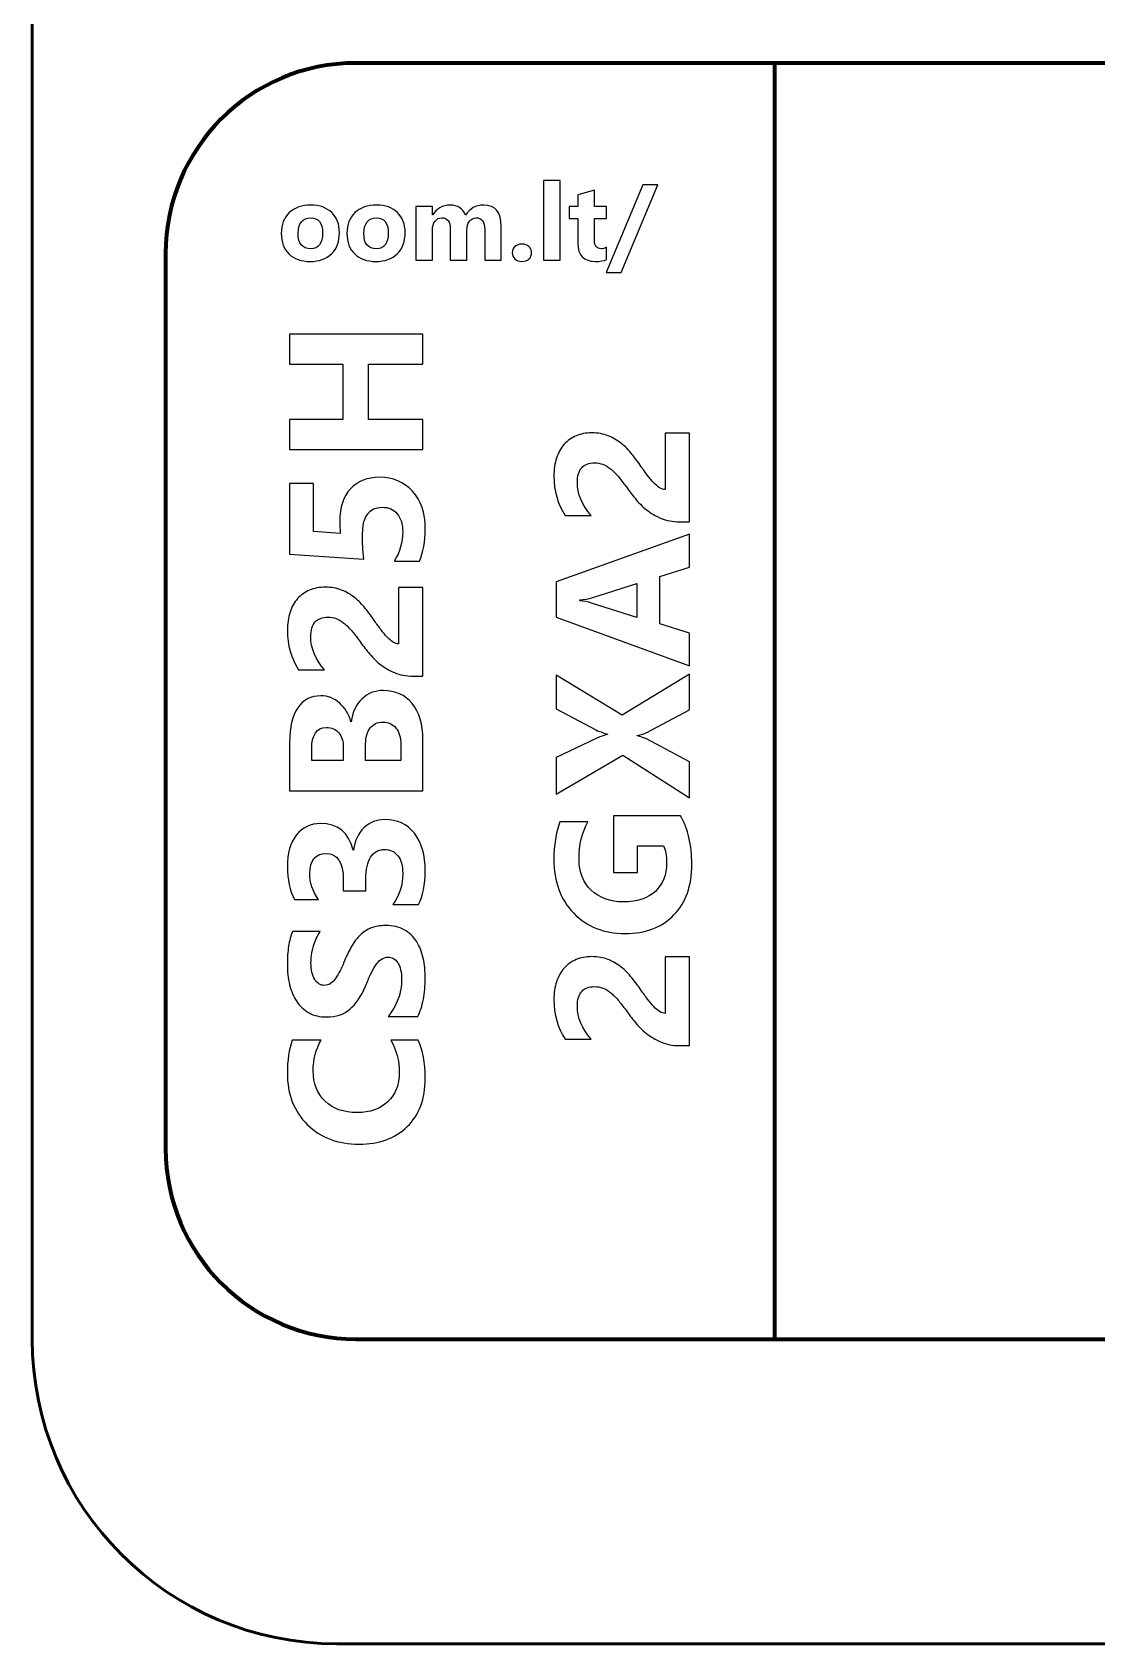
# Model space of a CAD drawing. Header units: centimetres. Extents: x -201 to 63, y -83 to 73.
# Drawn here: x -81.15 to -78.355, y -83.1 to -78.869 of the extents above; entities that cross this region are included whole.
import ezdxf

# ---------------------------------------------------------------- set-up
doc = ezdxf.new("R2010")
doc.units = ezdxf.units.CM
doc.header["$MEASUREMENT"] = 0
doc.layers.add('Layer 1', color=7, linetype='Continuous')

msp = doc.modelspace()

# ---------------------------------------------------------------- linework, layer by layer
at = {"layer": 'Layer 1', "color": 253, "lineweight": 53}
msp.add_open_spline([(-81.15, -82.3), (-81.15, -82.3), (-81.15, -67.7), (-81.15, -67.7), (-81.15, -67.7), (-81.15, -67.25817), (-80.79183, -66.9), (-80.35, -66.9), (-80.35, -66.9), (-80.35, -66.9), (-69.65, -66.9), (-69.65, -66.9), (-69.65, -66.9), (-69.20817, -66.9), (-68.85, -67.25817), (-68.85, -67.7), (-68.85, -67.7), (-68.85, -67.7), (-68.85, -82.3), (-68.85, -82.3), (-68.85, -82.3), (-68.85, -82.74183), (-69.20817, -83.1), (-69.65, -83.1), (-69.65, -83.1), (-69.65, -83.1), (-80.35, -83.1), (-80.35, -83.1), (-80.35, -83.1), (-80.79183, -83.1), (-81.15, -82.74183), (-81.15, -82.3)], degree=3, knots=[0, 0, 0, 0, 0.1111111, 0.1111111, 0.1111111, 0.1111111, 0.2222222, 0.2222222, 0.2222222, 0.2222222, 0.3333333, 0.3333333, 0.3333333, 0.3333333, 0.4444444, 0.4444444, 0.4444444, 0.4444444, 0.5555556, 0.5555556, 0.5555556, 0.5555556, 0.6666667, 0.6666667, 0.6666667, 0.6666667, 0.7777778, 0.7777778, 0.7777778, 0.7777778, 1, 1, 1, 1], dxfattribs=at)
at = {"layer": 'Layer 1', "lineweight": 100}
for points, knots in [([(-80.8, -81.8), (-80.8, -81.8), (-80.8, -79.45), (-80.8, -79.45), (-80.8, -79.45), (-80.8, -79.17386), (-80.57614, -78.95), (-80.3, -78.95), (-80.3, -78.95), (-80.3, -78.95), (-75.7, -78.95), (-75.7, -78.95), (-75.7, -78.95), (-75.42386, -78.95), (-75.2, -79.17386), (-75.2, -79.45), (-75.2, -79.45), (-75.2, -79.45), (-75.2, -81.8), (-75.2, -81.8), (-75.2, -81.8), (-75.2, -82.07614), (-75.42386, -82.3), (-75.7, -82.3), (-75.7, -82.3), (-75.7, -82.3), (-80.3, -82.3), (-80.3, -82.3), (-80.3, -82.3), (-80.57614, -82.3), (-80.8, -82.07614), (-80.8, -81.8)], [0, 0, 0, 0, 0.1111111, 0.1111111, 0.1111111, 0.1111111, 0.2222222, 0.2222222, 0.2222222, 0.2222222, 0.3333333, 0.3333333, 0.3333333, 0.3333333, 0.4444444, 0.4444444, 0.4444444, 0.4444444, 0.5555556, 0.5555556, 0.5555556, 0.5555556, 0.6666667, 0.6666667, 0.6666667, 0.6666667, 0.7777778, 0.7777778, 0.7777778, 0.7777778, 1, 1, 1, 1]), ([(-80.8, -81.8), (-80.8, -81.8), (-80.8, -79.45), (-80.8, -79.45), (-80.8, -79.45), (-80.8, -79.17386), (-80.57614, -78.95), (-80.3, -78.95), (-80.3, -78.95), (-80.3, -78.95), (-79.2, -78.95), (-79.2, -78.95), (-79.2, -78.95), (-79.2, -78.95), (-79.2, -82.3), (-79.2, -82.3), (-79.2, -82.3), (-79.2, -82.3), (-80.3, -82.3), (-80.3, -82.3), (-80.3, -82.3), (-80.57614, -82.3), (-80.8, -82.07614), (-80.8, -81.8)], [0, 0, 0, 0, 0.1428571, 0.1428571, 0.1428571, 0.1428571, 0.2857143, 0.2857143, 0.2857143, 0.2857143, 0.4285714, 0.4285714, 0.4285714, 0.4285714, 0.5714286, 0.5714286, 0.5714286, 0.5714286, 0.7142857, 0.7142857, 0.7142857, 0.7142857, 1, 1, 1, 1])]:
    msp.add_open_spline(points, degree=3, knots=knots, dxfattribs=at)
at = {"layer": 'Layer 1', "color": 7}
for points, knots in [([(-79.76396, -79.46742), (-79.76396, -79.46742), (-79.80747, -79.46742), (-79.80747, -79.46742), (-79.80747, -79.46742), (-79.80747, -79.46742), (-79.80747, -79.25853), (-79.80747, -79.25853), (-79.80747, -79.25853), (-79.80747, -79.25853), (-79.76396, -79.25853), (-79.76396, -79.25853), (-79.76396, -79.25853), (-79.76396, -79.25853), (-79.76396, -79.46742), (-79.76396, -79.46742)], [0, 0, 0, 0, 0.2, 0.2, 0.2, 0.2, 0.4, 0.4, 0.4, 0.4, 0.6, 0.6, 0.6, 0.6, 1, 1, 1, 1]), ([(-79.64199, -79.46577), (-79.64843, -79.46916), (-79.65812, -79.47085), (-79.67106, -79.47085), (-79.67106, -79.47085), (-79.70172, -79.47085), (-79.71711, -79.45491), (-79.71711, -79.42306), (-79.71711, -79.42306), (-79.71711, -79.42306), (-79.71711, -79.35844), (-79.71711, -79.35844), (-79.71711, -79.35844), (-79.71711, -79.35844), (-79.73997, -79.35844), (-79.73997, -79.35844), (-79.73997, -79.35844), (-79.73997, -79.35844), (-79.73997, -79.32631), (-79.73997, -79.32631), (-79.73997, -79.32631), (-79.73997, -79.32631), (-79.71711, -79.32631), (-79.71711, -79.32631), (-79.71711, -79.32631), (-79.71711, -79.32631), (-79.71711, -79.29588), (-79.71711, -79.29588), (-79.71711, -79.29588), (-79.71711, -79.29588), (-79.67369, -79.28346), (-79.67369, -79.28346), (-79.67369, -79.28346), (-79.67369, -79.28346), (-79.67369, -79.32631), (-79.67369, -79.32631), (-79.67369, -79.32631), (-79.67369, -79.32631), (-79.64199, -79.32631), (-79.64199, -79.32631), (-79.64199, -79.32631), (-79.64199, -79.32631), (-79.64199, -79.35844), (-79.64199, -79.35844), (-79.64199, -79.35844), (-79.64199, -79.35844), (-79.67369, -79.35844), (-79.67369, -79.35844), (-79.67369, -79.35844), (-79.67369, -79.35844), (-79.67369, -79.41549), (-79.67369, -79.41549), (-79.67369, -79.41549), (-79.67369, -79.43017), (-79.66786, -79.4375), (-79.65619, -79.4375), (-79.65619, -79.4375), (-79.65158, -79.4375), (-79.64683, -79.43619), (-79.64199, -79.43351), (-79.64199, -79.43351), (-79.64199, -79.43351), (-79.64199, -79.46577), (-79.64199, -79.46577)], [0, 0, 0, 0, 0.0588235, 0.0588235, 0.0588235, 0.0588235, 0.1176471, 0.1176471, 0.1176471, 0.1176471, 0.1764706, 0.1764706, 0.1764706, 0.1764706, 0.2352941, 0.2352941, 0.2352941, 0.2352941, 0.2941176, 0.2941176, 0.2941176, 0.2941176, 0.3529412, 0.3529412, 0.3529412, 0.3529412, 0.4117647, 0.4117647, 0.4117647, 0.4117647, 0.4705882, 0.4705882, 0.4705882, 0.4705882, 0.5294118, 0.5294118, 0.5294118, 0.5294118, 0.5882353, 0.5882353, 0.5882353, 0.5882353, 0.6470588, 0.6470588, 0.6470588, 0.6470588, 0.7058824, 0.7058824, 0.7058824, 0.7058824, 0.7647059, 0.7647059, 0.7647059, 0.7647059, 0.8235294, 0.8235294, 0.8235294, 0.8235294, 0.8823529, 0.8823529, 0.8823529, 0.8823529, 1, 1, 1, 1]), ([(-79.50737, -79.26982), (-79.50737, -79.26982), (-79.60365, -79.5002), (-79.60365, -79.5002), (-79.60365, -79.5002), (-79.60365, -79.5002), (-79.64255, -79.5002), (-79.64255, -79.5002), (-79.64255, -79.5002), (-79.64255, -79.5002), (-79.5466, -79.26982), (-79.5466, -79.26982), (-79.5466, -79.26982), (-79.5466, -79.26982), (-79.50737, -79.26982), (-79.50737, -79.26982)], [0, 0, 0, 0, 0.2, 0.2, 0.2, 0.2, 0.4, 0.4, 0.4, 0.4, 0.6, 0.6, 0.6, 0.6, 1, 1, 1, 1]), ([(-80.4203, -79.47085), (-80.44382, -79.47085), (-80.4623, -79.46427), (-80.47576, -79.4511), (-80.47576, -79.4511), (-80.48921, -79.43793), (-80.49594, -79.42001), (-80.49594, -79.39743), (-80.49594, -79.39743), (-80.49594, -79.3741), (-80.48897, -79.3558), (-80.475, -79.34263), (-80.475, -79.34263), (-80.46103, -79.32946), (-80.44213, -79.32288), (-80.41837, -79.32288), (-80.41837, -79.32288), (-80.39495, -79.32288), (-80.37656, -79.32946), (-80.36324, -79.34263), (-80.36324, -79.34263), (-80.34993, -79.3558), (-80.34325, -79.37325), (-80.34325, -79.39494), (-80.34325, -79.39494), (-80.34325, -79.41836), (-80.35012, -79.43689), (-80.36386, -79.45049), (-80.36386, -79.45049), (-80.37759, -79.46408), (-80.39641, -79.47085), (-80.4203, -79.47085)], [0, 0, 0, 0, 0.1111111, 0.1111111, 0.1111111, 0.1111111, 0.2222222, 0.2222222, 0.2222222, 0.2222222, 0.3333333, 0.3333333, 0.3333333, 0.3333333, 0.4444444, 0.4444444, 0.4444444, 0.4444444, 0.5555556, 0.5555556, 0.5555556, 0.5555556, 0.6666667, 0.6666667, 0.6666667, 0.6666667, 0.7777778, 0.7777778, 0.7777778, 0.7777778, 1, 1, 1, 1]), ([(-80.24777, -79.47085), (-80.27129, -79.47085), (-80.28977, -79.46427), (-80.30323, -79.4511), (-80.30323, -79.4511), (-80.31668, -79.43793), (-80.32341, -79.42001), (-80.32341, -79.39743), (-80.32341, -79.39743), (-80.32341, -79.3741), (-80.31644, -79.3558), (-80.30247, -79.34263), (-80.30247, -79.34263), (-80.2885, -79.32946), (-80.2696, -79.32288), (-80.24584, -79.32288), (-80.24584, -79.32288), (-80.22242, -79.32288), (-80.20403, -79.32946), (-80.19071, -79.34263), (-80.19071, -79.34263), (-80.1774, -79.3558), (-80.17072, -79.37325), (-80.17072, -79.39494), (-80.17072, -79.39494), (-80.17072, -79.41836), (-80.17759, -79.43689), (-80.19133, -79.45049), (-80.19133, -79.45049), (-80.20506, -79.46408), (-80.22388, -79.47085), (-80.24777, -79.47085)], [0, 0, 0, 0, 0.1111111, 0.1111111, 0.1111111, 0.1111111, 0.2222222, 0.2222222, 0.2222222, 0.2222222, 0.3333333, 0.3333333, 0.3333333, 0.3333333, 0.4444444, 0.4444444, 0.4444444, 0.4444444, 0.5555556, 0.5555556, 0.5555556, 0.5555556, 0.6666667, 0.6666667, 0.6666667, 0.6666667, 0.7777778, 0.7777778, 0.7777778, 0.7777778, 1, 1, 1, 1]), ([(-79.91842, -79.46742), (-79.91842, -79.46742), (-79.96183, -79.46742), (-79.96183, -79.46742), (-79.96183, -79.46742), (-79.96183, -79.46742), (-79.96183, -79.38694), (-79.96183, -79.38694), (-79.96183, -79.38694), (-79.96183, -79.36643), (-79.96936, -79.35623), (-79.98441, -79.35623), (-79.98441, -79.35623), (-79.99156, -79.35623), (-79.99739, -79.35928), (-80.00191, -79.36544), (-80.00191, -79.36544), (-80.00643, -79.37161), (-80.00868, -79.37927), (-80.00868, -79.38845), (-80.00868, -79.38845), (-80.00868, -79.38845), (-80.00868, -79.46742), (-80.00868, -79.46742), (-80.00868, -79.46742), (-80.00868, -79.46742), (-80.05219, -79.46742), (-80.05219, -79.46742), (-80.05219, -79.46742), (-80.05219, -79.46742), (-80.05219, -79.38609), (-80.05219, -79.38609), (-80.05219, -79.38609), (-80.05219, -79.3662), (-80.05962, -79.35623), (-80.07439, -79.35623), (-80.07439, -79.35623), (-80.08183, -79.35623), (-80.0878, -79.35914), (-80.09222, -79.36502), (-80.09222, -79.36502), (-80.09669, -79.3709), (-80.09895, -79.3789), (-80.09895, -79.38901), (-80.09895, -79.38901), (-80.09895, -79.38901), (-80.09895, -79.46742), (-80.09895, -79.46742), (-80.09895, -79.46742), (-80.09895, -79.46742), (-80.14246, -79.46742), (-80.14246, -79.46742), (-80.14246, -79.46742), (-80.14246, -79.46742), (-80.14246, -79.32631), (-80.14246, -79.32631), (-80.14246, -79.32631), (-80.14246, -79.32631), (-80.09895, -79.32631), (-80.09895, -79.32631), (-80.09895, -79.32631), (-80.09895, -79.32631), (-80.09895, -79.34837), (-80.09895, -79.34837), (-80.09895, -79.34837), (-80.09895, -79.34837), (-80.09838, -79.34837), (-80.09838, -79.34837), (-80.09838, -79.34837), (-80.09387, -79.34084), (-80.08756, -79.33468), (-80.07943, -79.32998), (-80.07943, -79.32998), (-80.07129, -79.32523), (-80.0624, -79.32288), (-80.05276, -79.32288), (-80.05276, -79.32288), (-80.03281, -79.32288), (-80.01917, -79.33163), (-80.01183, -79.34917), (-80.01183, -79.34917), (-80.00106, -79.33163), (-79.98531, -79.32288), (-79.96442, -79.32288), (-79.96442, -79.32288), (-79.93375, -79.32288), (-79.91842, -79.34179), (-79.91842, -79.37965), (-79.91842, -79.37965), (-79.91842, -79.37965), (-79.91842, -79.46742), (-79.91842, -79.46742)], [0, 0, 0, 0, 0.0416667, 0.0416667, 0.0416667, 0.0416667, 0.0833333, 0.0833333, 0.0833333, 0.0833333, 0.125, 0.125, 0.125, 0.125, 0.1666667, 0.1666667, 0.1666667, 0.1666667, 0.2083333, 0.2083333, 0.2083333, 0.2083333, 0.25, 0.25, 0.25, 0.25, 0.2916667, 0.2916667, 0.2916667, 0.2916667, 0.3333333, 0.3333333, 0.3333333, 0.3333333, 0.375, 0.375, 0.375, 0.375, 0.4166667, 0.4166667, 0.4166667, 0.4166667, 0.4583333, 0.4583333, 0.4583333, 0.4583333, 0.5, 0.5, 0.5, 0.5, 0.5416667, 0.5416667, 0.5416667, 0.5416667, 0.5833333, 0.5833333, 0.5833333, 0.5833333, 0.625, 0.625, 0.625, 0.625, 0.6666667, 0.6666667, 0.6666667, 0.6666667, 0.7083333, 0.7083333, 0.7083333, 0.7083333, 0.75, 0.75, 0.75, 0.75, 0.7916667, 0.7916667, 0.7916667, 0.7916667, 0.8333333, 0.8333333, 0.8333333, 0.8333333, 0.875, 0.875, 0.875, 0.875, 0.9166667, 0.9166667, 0.9166667, 0.9166667, 1, 1, 1, 1]), ([(-80.41917, -79.35623), (-80.42947, -79.35623), (-80.43747, -79.35975), (-80.44316, -79.36681), (-80.44316, -79.36681), (-80.44885, -79.37391), (-80.45172, -79.38393), (-80.45172, -79.39686), (-80.45172, -79.39686), (-80.45172, -79.42396), (-80.44076, -79.4375), (-80.41889, -79.4375), (-80.41889, -79.4375), (-80.39805, -79.4375), (-80.38761, -79.42358), (-80.38761, -79.39578), (-80.38761, -79.39578), (-80.38761, -79.3694), (-80.39815, -79.35623), (-80.41917, -79.35623)], [0, 0, 0, 0, 0.1666667, 0.1666667, 0.1666667, 0.1666667, 0.3333333, 0.3333333, 0.3333333, 0.3333333, 0.5, 0.5, 0.5, 0.5, 0.6666667, 0.6666667, 0.6666667, 0.6666667, 1, 1, 1, 1]), ([(-80.24664, -79.35623), (-80.25694, -79.35623), (-80.26494, -79.35975), (-80.27063, -79.36681), (-80.27063, -79.36681), (-80.27632, -79.37391), (-80.27919, -79.38393), (-80.27919, -79.39686), (-80.27919, -79.39686), (-80.27919, -79.42396), (-80.26823, -79.4375), (-80.24636, -79.4375), (-80.24636, -79.4375), (-80.22552, -79.4375), (-80.21508, -79.42358), (-80.21508, -79.39578), (-80.21508, -79.39578), (-80.21508, -79.3694), (-80.22562, -79.35623), (-80.24664, -79.35623)], [0, 0, 0, 0, 0.1666667, 0.1666667, 0.1666667, 0.1666667, 0.3333333, 0.3333333, 0.3333333, 0.3333333, 0.5, 0.5, 0.5, 0.5, 0.6666667, 0.6666667, 0.6666667, 0.6666667, 1, 1, 1, 1]), ([(-79.86452, -79.47085), (-79.87172, -79.47085), (-79.87769, -79.46864), (-79.88244, -79.46427), (-79.88244, -79.46427), (-79.88724, -79.45985), (-79.88959, -79.45444), (-79.88959, -79.44799), (-79.88959, -79.44799), (-79.88959, -79.44136), (-79.88714, -79.43595), (-79.88225, -79.43172), (-79.88225, -79.43172), (-79.87731, -79.42749), (-79.8712, -79.42537), (-79.86386, -79.42537), (-79.86386, -79.42537), (-79.85638, -79.42537), (-79.85031, -79.42753), (-79.84556, -79.43181), (-79.84556, -79.43181), (-79.84086, -79.43605), (-79.83851, -79.44146), (-79.83851, -79.44799), (-79.83851, -79.44799), (-79.83851, -79.45467), (-79.84091, -79.46018), (-79.8457, -79.46446), (-79.8457, -79.46446), (-79.85055, -79.46874), (-79.85681, -79.47085), (-79.86452, -79.47085)], [0, 0, 0, 0, 0.1111111, 0.1111111, 0.1111111, 0.1111111, 0.2222222, 0.2222222, 0.2222222, 0.2222222, 0.3333333, 0.3333333, 0.3333333, 0.3333333, 0.4444444, 0.4444444, 0.4444444, 0.4444444, 0.5555556, 0.5555556, 0.5555556, 0.5555556, 0.6666667, 0.6666667, 0.6666667, 0.6666667, 0.7777778, 0.7777778, 0.7777778, 0.7777778, 1, 1, 1, 1]), ([(-80.12408, -79.66155), (-80.12408, -79.66155), (-80.12408, -79.74063), (-80.12408, -79.74063), (-80.12408, -79.74063), (-80.12408, -79.74063), (-80.26666, -79.74063), (-80.26666, -79.74063), (-80.26666, -79.74063), (-80.26666, -79.74063), (-80.26666, -79.88563), (-80.26666, -79.88563), (-80.26666, -79.88563), (-80.26666, -79.88563), (-80.12408, -79.88563), (-80.12408, -79.88563), (-80.12408, -79.88563), (-80.12408, -79.88563), (-80.12408, -79.96455), (-80.12408, -79.96455), (-80.12408, -79.96455), (-80.12408, -79.96455), (-80.47416, -79.96455), (-80.47416, -79.96455), (-80.47416, -79.96455), (-80.47416, -79.96455), (-80.47416, -79.88563), (-80.47416, -79.88563), (-80.47416, -79.88563), (-80.47416, -79.88563), (-80.3345, -79.88563), (-80.3345, -79.88563), (-80.3345, -79.88563), (-80.3345, -79.88563), (-80.3345, -79.74063), (-80.3345, -79.74063), (-80.3345, -79.74063), (-80.3345, -79.74063), (-80.47416, -79.74063), (-80.47416, -79.74063), (-80.47416, -79.74063), (-80.47416, -79.74063), (-80.47416, -79.66155), (-80.47416, -79.66155), (-80.47416, -79.66155), (-80.47416, -79.66155), (-80.12408, -79.66155), (-80.12408, -79.66155)], [0, 0, 0, 0, 0.0769231, 0.0769231, 0.0769231, 0.0769231, 0.1538462, 0.1538462, 0.1538462, 0.1538462, 0.2307692, 0.2307692, 0.2307692, 0.2307692, 0.3076923, 0.3076923, 0.3076923, 0.3076923, 0.3846154, 0.3846154, 0.3846154, 0.3846154, 0.4615385, 0.4615385, 0.4615385, 0.4615385, 0.5384615, 0.5384615, 0.5384615, 0.5384615, 0.6153846, 0.6153846, 0.6153846, 0.6153846, 0.6923077, 0.6923077, 0.6923077, 0.6923077, 0.7692308, 0.7692308, 0.7692308, 0.7692308, 0.8461538, 0.8461538, 0.8461538, 0.8461538, 1, 1, 1, 1]), ([(-79.48808, -80.06987), (-79.48808, -80.06987), (-79.48808, -79.92145), (-79.48808, -79.92145), (-79.48808, -79.92145), (-79.48808, -79.92145), (-79.42408, -79.92145), (-79.42408, -79.92145), (-79.42408, -79.92145), (-79.42408, -79.92145), (-79.42408, -80.15437), (-79.42408, -80.15437), (-79.42408, -80.15437), (-79.42408, -80.15437), (-79.45041, -80.15437), (-79.45041, -80.15437), (-79.45041, -80.15437), (-79.46833, -80.15437), (-79.48441, -80.15137), (-79.49866, -80.14529), (-79.49866, -80.14529), (-79.51291, -80.13929), (-79.52566, -80.1317), (-79.537, -80.12262), (-79.537, -80.12262), (-79.54833, -80.11354), (-79.55833, -80.10354), (-79.567, -80.0927), (-79.567, -80.0927), (-79.57575, -80.08187), (-79.58358, -80.07162), (-79.59058, -80.06179), (-79.59058, -80.06179), (-79.59791, -80.05154), (-79.60491, -80.04262), (-79.61158, -80.03487), (-79.61158, -80.03487), (-79.61825, -80.02712), (-79.62491, -80.02062), (-79.6315, -80.01529), (-79.6315, -80.01529), (-79.63808, -80.01004), (-79.64475, -80.00612), (-79.6515, -80.00345), (-79.6515, -80.00345), (-79.65825, -80.00087), (-79.66541, -79.99954), (-79.67308, -79.99954), (-79.67308, -79.99954), (-79.68808, -79.99954), (-79.69941, -80.00379), (-79.70708, -80.01229), (-79.70708, -80.01229), (-79.71466, -80.0207), (-79.7185, -80.0337), (-79.7185, -80.05112), (-79.7185, -80.05112), (-79.7185, -80.0812), (-79.70658, -80.11004), (-79.68266, -80.13754), (-79.68266, -80.13754), (-79.68266, -80.13754), (-79.7505, -80.13754), (-79.7505, -80.13754), (-79.7505, -80.13754), (-79.77016, -80.10704), (-79.78008, -80.0727), (-79.78008, -80.03445), (-79.78008, -80.03445), (-79.78008, -80.0167), (-79.77775, -80.00087), (-79.77308, -79.98679), (-79.77308, -79.98679), (-79.76841, -79.9727), (-79.76183, -79.96079), (-79.75316, -79.95095), (-79.75316, -79.95095), (-79.74458, -79.9412), (-79.73408, -79.93379), (-79.72183, -79.92862), (-79.72183, -79.92862), (-79.7095, -79.92354), (-79.69583, -79.92095), (-79.68066, -79.92095), (-79.68066, -79.92095), (-79.66458, -79.92095), (-79.65025, -79.92345), (-79.63766, -79.92837), (-79.63766, -79.92837), (-79.62516, -79.93337), (-79.61375, -79.93995), (-79.6035, -79.9482), (-79.6035, -79.9482), (-79.59325, -79.95637), (-79.58383, -79.96587), (-79.57533, -79.97662), (-79.57533, -79.97662), (-79.56675, -79.98737), (-79.5585, -79.99854), (-79.55058, -80.01004), (-79.55058, -80.01004), (-79.545, -80.01787), (-79.5395, -80.02537), (-79.53408, -80.03262), (-79.53408, -80.03262), (-79.52858, -80.03987), (-79.52325, -80.04629), (-79.51791, -80.05179), (-79.51791, -80.05179), (-79.51266, -80.05737), (-79.5075, -80.06179), (-79.50241, -80.06504), (-79.50241, -80.06504), (-79.49741, -80.06829), (-79.49258, -80.06987), (-79.48808, -80.06987)], [0, 0, 0, 0, 0.0333333, 0.0333333, 0.0333333, 0.0333333, 0.0666667, 0.0666667, 0.0666667, 0.0666667, 0.1, 0.1, 0.1, 0.1, 0.1333333, 0.1333333, 0.1333333, 0.1333333, 0.1666667, 0.1666667, 0.1666667, 0.1666667, 0.2, 0.2, 0.2, 0.2, 0.2333333, 0.2333333, 0.2333333, 0.2333333, 0.2666667, 0.2666667, 0.2666667, 0.2666667, 0.3, 0.3, 0.3, 0.3, 0.3333333, 0.3333333, 0.3333333, 0.3333333, 0.3666667, 0.3666667, 0.3666667, 0.3666667, 0.4, 0.4, 0.4, 0.4, 0.4333333, 0.4333333, 0.4333333, 0.4333333, 0.4666667, 0.4666667, 0.4666667, 0.4666667, 0.5, 0.5, 0.5, 0.5, 0.5333333, 0.5333333, 0.5333333, 0.5333333, 0.5666667, 0.5666667, 0.5666667, 0.5666667, 0.6, 0.6, 0.6, 0.6, 0.6333333, 0.6333333, 0.6333333, 0.6333333, 0.6666667, 0.6666667, 0.6666667, 0.6666667, 0.7, 0.7, 0.7, 0.7, 0.7333333, 0.7333333, 0.7333333, 0.7333333, 0.7666667, 0.7666667, 0.7666667, 0.7666667, 0.8, 0.8, 0.8, 0.8, 0.8333333, 0.8333333, 0.8333333, 0.8333333, 0.8666667, 0.8666667, 0.8666667, 0.8666667, 0.9, 0.9, 0.9, 0.9, 0.9333333, 0.9333333, 0.9333333, 0.9333333, 1, 1, 1, 1]), ([(-80.13308, -80.25746), (-80.13308, -80.25746), (-80.199, -80.25746), (-80.199, -80.25746), (-80.199, -80.25746), (-80.18441, -80.23355), (-80.17708, -80.20805), (-80.17708, -80.18105), (-80.17708, -80.18105), (-80.17708, -80.16071), (-80.18191, -80.1448), (-80.19158, -80.1333), (-80.19158, -80.1333), (-80.20125, -80.12188), (-80.21441, -80.11613), (-80.231, -80.11613), (-80.231, -80.11613), (-80.26566, -80.11613), (-80.283, -80.14063), (-80.283, -80.18963), (-80.283, -80.18963), (-80.283, -80.20763), (-80.28166, -80.22846), (-80.27883, -80.25213), (-80.27883, -80.25213), (-80.27883, -80.25213), (-80.47416, -80.23888), (-80.47416, -80.23888), (-80.47416, -80.23888), (-80.47416, -80.23888), (-80.47416, -80.05363), (-80.47416, -80.05363), (-80.47416, -80.05363), (-80.47416, -80.05363), (-80.41116, -80.05363), (-80.41116, -80.05363), (-80.41116, -80.05363), (-80.41116, -80.05363), (-80.41116, -80.18005), (-80.41116, -80.18005), (-80.41116, -80.18005), (-80.41116, -80.18005), (-80.34108, -80.18496), (-80.34108, -80.18496), (-80.34108, -80.18496), (-80.34208, -80.17238), (-80.34258, -80.16163), (-80.34258, -80.15246), (-80.34258, -80.15246), (-80.34258, -80.11655), (-80.33316, -80.08838), (-80.31425, -80.06805), (-80.31425, -80.06805), (-80.29541, -80.04763), (-80.27, -80.03746), (-80.23808, -80.03746), (-80.23808, -80.03746), (-80.20275, -80.03746), (-80.17391, -80.04963), (-80.15158, -80.07388), (-80.15158, -80.07388), (-80.12916, -80.09813), (-80.118, -80.13096), (-80.118, -80.17246), (-80.118, -80.17246), (-80.118, -80.20621), (-80.123, -80.23455), (-80.13308, -80.25746)], [0, 0, 0, 0, 0.0555556, 0.0555556, 0.0555556, 0.0555556, 0.1111111, 0.1111111, 0.1111111, 0.1111111, 0.1666667, 0.1666667, 0.1666667, 0.1666667, 0.2222222, 0.2222222, 0.2222222, 0.2222222, 0.2777778, 0.2777778, 0.2777778, 0.2777778, 0.3333333, 0.3333333, 0.3333333, 0.3333333, 0.3888889, 0.3888889, 0.3888889, 0.3888889, 0.4444444, 0.4444444, 0.4444444, 0.4444444, 0.5, 0.5, 0.5, 0.5, 0.5555556, 0.5555556, 0.5555556, 0.5555556, 0.6111111, 0.6111111, 0.6111111, 0.6111111, 0.6666667, 0.6666667, 0.6666667, 0.6666667, 0.7222222, 0.7222222, 0.7222222, 0.7222222, 0.7777778, 0.7777778, 0.7777778, 0.7777778, 0.8333333, 0.8333333, 0.8333333, 0.8333333, 0.8888889, 0.8888889, 0.8888889, 0.8888889, 1, 1, 1, 1]), ([(-79.42408, -80.18712), (-79.42408, -80.18712), (-79.42408, -80.27304), (-79.42408, -80.27304), (-79.42408, -80.27304), (-79.42408, -80.27304), (-79.502, -80.29796), (-79.502, -80.29796), (-79.502, -80.29796), (-79.502, -80.29796), (-79.502, -80.42246), (-79.502, -80.42246), (-79.502, -80.42246), (-79.502, -80.42246), (-79.42408, -80.44712), (-79.42408, -80.44712), (-79.42408, -80.44712), (-79.42408, -80.44712), (-79.42408, -80.53262), (-79.42408, -80.53262), (-79.42408, -80.53262), (-79.42408, -80.53262), (-79.77416, -80.40512), (-79.77416, -80.40512), (-79.77416, -80.40512), (-79.77416, -80.40512), (-79.77416, -80.31162), (-79.77416, -80.31162), (-79.77416, -80.31162), (-79.77416, -80.31162), (-79.42408, -80.18712), (-79.42408, -80.18712)], [0, 0, 0, 0, 0.1111111, 0.1111111, 0.1111111, 0.1111111, 0.2222222, 0.2222222, 0.2222222, 0.2222222, 0.3333333, 0.3333333, 0.3333333, 0.3333333, 0.4444444, 0.4444444, 0.4444444, 0.4444444, 0.5555556, 0.5555556, 0.5555556, 0.5555556, 0.6666667, 0.6666667, 0.6666667, 0.6666667, 0.7777778, 0.7777778, 0.7777778, 0.7777778, 1, 1, 1, 1]), ([(-80.18808, -80.47496), (-80.18808, -80.47496), (-80.18808, -80.32654), (-80.18808, -80.32654), (-80.18808, -80.32654), (-80.18808, -80.32654), (-80.12408, -80.32654), (-80.12408, -80.32654), (-80.12408, -80.32654), (-80.12408, -80.32654), (-80.12408, -80.55946), (-80.12408, -80.55946), (-80.12408, -80.55946), (-80.12408, -80.55946), (-80.15041, -80.55946), (-80.15041, -80.55946), (-80.15041, -80.55946), (-80.16833, -80.55946), (-80.18441, -80.55646), (-80.19866, -80.55038), (-80.19866, -80.55038), (-80.21291, -80.54438), (-80.22566, -80.53679), (-80.237, -80.52771), (-80.237, -80.52771), (-80.24833, -80.51863), (-80.25833, -80.50863), (-80.267, -80.49779), (-80.267, -80.49779), (-80.27575, -80.48696), (-80.28358, -80.47671), (-80.29058, -80.46688), (-80.29058, -80.46688), (-80.29791, -80.45663), (-80.30491, -80.44771), (-80.31158, -80.43996), (-80.31158, -80.43996), (-80.31825, -80.43221), (-80.32491, -80.42571), (-80.3315, -80.42038), (-80.3315, -80.42038), (-80.33808, -80.41513), (-80.34475, -80.41121), (-80.3515, -80.40854), (-80.3515, -80.40854), (-80.35825, -80.40596), (-80.36541, -80.40463), (-80.37308, -80.40463), (-80.37308, -80.40463), (-80.38808, -80.40463), (-80.39941, -80.40888), (-80.40708, -80.41738), (-80.40708, -80.41738), (-80.41466, -80.42579), (-80.4185, -80.43879), (-80.4185, -80.45621), (-80.4185, -80.45621), (-80.4185, -80.48629), (-80.40658, -80.51513), (-80.38266, -80.54263), (-80.38266, -80.54263), (-80.38266, -80.54263), (-80.4505, -80.54263), (-80.4505, -80.54263), (-80.4505, -80.54263), (-80.47016, -80.51213), (-80.48008, -80.47779), (-80.48008, -80.43954), (-80.48008, -80.43954), (-80.48008, -80.42179), (-80.47775, -80.40596), (-80.47308, -80.39188), (-80.47308, -80.39188), (-80.46841, -80.37779), (-80.46183, -80.36588), (-80.45316, -80.35604), (-80.45316, -80.35604), (-80.44458, -80.34629), (-80.43408, -80.33888), (-80.42183, -80.33371), (-80.42183, -80.33371), (-80.4095, -80.32863), (-80.39583, -80.32604), (-80.38066, -80.32604), (-80.38066, -80.32604), (-80.36458, -80.32604), (-80.35025, -80.32854), (-80.33766, -80.33346), (-80.33766, -80.33346), (-80.32516, -80.33846), (-80.31375, -80.34504), (-80.3035, -80.35329), (-80.3035, -80.35329), (-80.29325, -80.36146), (-80.28383, -80.37096), (-80.27533, -80.38171), (-80.27533, -80.38171), (-80.26675, -80.39246), (-80.2585, -80.40363), (-80.25058, -80.41513), (-80.25058, -80.41513), (-80.245, -80.42296), (-80.2395, -80.43046), (-80.23408, -80.43771), (-80.23408, -80.43771), (-80.22858, -80.44496), (-80.22325, -80.45138), (-80.21791, -80.45688), (-80.21791, -80.45688), (-80.21266, -80.46246), (-80.2075, -80.46688), (-80.20241, -80.47013), (-80.20241, -80.47013), (-80.19741, -80.47338), (-80.19258, -80.47496), (-80.18808, -80.47496)], [0, 0, 0, 0, 0.0333333, 0.0333333, 0.0333333, 0.0333333, 0.0666667, 0.0666667, 0.0666667, 0.0666667, 0.1, 0.1, 0.1, 0.1, 0.1333333, 0.1333333, 0.1333333, 0.1333333, 0.1666667, 0.1666667, 0.1666667, 0.1666667, 0.2, 0.2, 0.2, 0.2, 0.2333333, 0.2333333, 0.2333333, 0.2333333, 0.2666667, 0.2666667, 0.2666667, 0.2666667, 0.3, 0.3, 0.3, 0.3, 0.3333333, 0.3333333, 0.3333333, 0.3333333, 0.3666667, 0.3666667, 0.3666667, 0.3666667, 0.4, 0.4, 0.4, 0.4, 0.4333333, 0.4333333, 0.4333333, 0.4333333, 0.4666667, 0.4666667, 0.4666667, 0.4666667, 0.5, 0.5, 0.5, 0.5, 0.5333333, 0.5333333, 0.5333333, 0.5333333, 0.5666667, 0.5666667, 0.5666667, 0.5666667, 0.6, 0.6, 0.6, 0.6, 0.6333333, 0.6333333, 0.6333333, 0.6333333, 0.6666667, 0.6666667, 0.6666667, 0.6666667, 0.7, 0.7, 0.7, 0.7, 0.7333333, 0.7333333, 0.7333333, 0.7333333, 0.7666667, 0.7666667, 0.7666667, 0.7666667, 0.8, 0.8, 0.8, 0.8, 0.8333333, 0.8333333, 0.8333333, 0.8333333, 0.8666667, 0.8666667, 0.8666667, 0.8666667, 0.9, 0.9, 0.9, 0.9, 0.9333333, 0.9333333, 0.9333333, 0.9333333, 1, 1, 1, 1]), ([(-79.5625, -80.31604), (-79.5625, -80.31604), (-79.68016, -80.35362), (-79.68016, -80.35362), (-79.68016, -80.35362), (-79.689, -80.35637), (-79.6995, -80.35837), (-79.71166, -80.35954), (-79.71166, -80.35954), (-79.71166, -80.35954), (-79.71166, -80.36146), (-79.71166, -80.36146), (-79.71166, -80.36146), (-79.70141, -80.36229), (-79.69125, -80.36429), (-79.68116, -80.36754), (-79.68116, -80.36754), (-79.68116, -80.36754), (-79.5625, -80.40562), (-79.5625, -80.40562), (-79.5625, -80.40562), (-79.5625, -80.40562), (-79.5625, -80.31604), (-79.5625, -80.31604)], [0, 0, 0, 0, 0.1428571, 0.1428571, 0.1428571, 0.1428571, 0.2857143, 0.2857143, 0.2857143, 0.2857143, 0.4285714, 0.4285714, 0.4285714, 0.4285714, 0.5714286, 0.5714286, 0.5714286, 0.5714286, 0.7142857, 0.7142857, 0.7142857, 0.7142857, 1, 1, 1, 1]), ([(-79.42408, -80.55437), (-79.42408, -80.55437), (-79.42408, -80.64787), (-79.42408, -80.64787), (-79.42408, -80.64787), (-79.42408, -80.64787), (-79.53808, -80.70821), (-79.53808, -80.70821), (-79.53808, -80.70821), (-79.54233, -80.71046), (-79.55016, -80.71279), (-79.5615, -80.71529), (-79.5615, -80.71529), (-79.5615, -80.71529), (-79.5615, -80.71621), (-79.5615, -80.71621), (-79.5615, -80.71621), (-79.55616, -80.71737), (-79.548, -80.72004), (-79.53708, -80.72429), (-79.53708, -80.72429), (-79.53708, -80.72429), (-79.42408, -80.78479), (-79.42408, -80.78479), (-79.42408, -80.78479), (-79.42408, -80.78479), (-79.42408, -80.87879), (-79.42408, -80.87879), (-79.42408, -80.87879), (-79.42408, -80.87879), (-79.59916, -80.76729), (-79.59916, -80.76729), (-79.59916, -80.76729), (-79.59916, -80.76729), (-79.77416, -80.86929), (-79.77416, -80.86929), (-79.77416, -80.86929), (-79.77416, -80.86929), (-79.77416, -80.77337), (-79.77416, -80.77337), (-79.77416, -80.77337), (-79.77416, -80.77337), (-79.66916, -80.72329), (-79.66916, -80.72329), (-79.66916, -80.72329), (-79.66091, -80.71937), (-79.65108, -80.71587), (-79.63966, -80.71279), (-79.63966, -80.71279), (-79.63966, -80.71279), (-79.63966, -80.71179), (-79.63966, -80.71179), (-79.63966, -80.71179), (-79.6465, -80.70987), (-79.65666, -80.70621), (-79.67016, -80.70087), (-79.67016, -80.70087), (-79.67016, -80.70087), (-79.77416, -80.64521), (-79.77416, -80.64521), (-79.77416, -80.64521), (-79.77416, -80.64521), (-79.77416, -80.55729), (-79.77416, -80.55729), (-79.77416, -80.55729), (-79.77416, -80.55729), (-79.60058, -80.66229), (-79.60058, -80.66229), (-79.60058, -80.66229), (-79.60058, -80.66229), (-79.42408, -80.55437), (-79.42408, -80.55437)], [0, 0, 0, 0, 0.0526316, 0.0526316, 0.0526316, 0.0526316, 0.1052632, 0.1052632, 0.1052632, 0.1052632, 0.1578947, 0.1578947, 0.1578947, 0.1578947, 0.2105263, 0.2105263, 0.2105263, 0.2105263, 0.2631579, 0.2631579, 0.2631579, 0.2631579, 0.3157895, 0.3157895, 0.3157895, 0.3157895, 0.3684211, 0.3684211, 0.3684211, 0.3684211, 0.4210526, 0.4210526, 0.4210526, 0.4210526, 0.4736842, 0.4736842, 0.4736842, 0.4736842, 0.5263158, 0.5263158, 0.5263158, 0.5263158, 0.5789474, 0.5789474, 0.5789474, 0.5789474, 0.6315789, 0.6315789, 0.6315789, 0.6315789, 0.6842105, 0.6842105, 0.6842105, 0.6842105, 0.7368421, 0.7368421, 0.7368421, 0.7368421, 0.7894737, 0.7894737, 0.7894737, 0.7894737, 0.8421053, 0.8421053, 0.8421053, 0.8421053, 0.8947368, 0.8947368, 0.8947368, 0.8947368, 1, 1, 1, 1]), ([(-80.12408, -80.86029), (-80.12408, -80.86029), (-80.47416, -80.86029), (-80.47416, -80.86029), (-80.47416, -80.86029), (-80.47416, -80.86029), (-80.47416, -80.73279), (-80.47416, -80.73279), (-80.47416, -80.73279), (-80.47416, -80.69371), (-80.467, -80.66371), (-80.45266, -80.64271), (-80.45266, -80.64271), (-80.43841, -80.62171), (-80.41816, -80.61121), (-80.39216, -80.61121), (-80.39216, -80.61121), (-80.37325, -80.61121), (-80.35675, -80.61762), (-80.34258, -80.63037), (-80.34258, -80.63037), (-80.32841, -80.64321), (-80.31858, -80.65946), (-80.31308, -80.67937), (-80.31308, -80.67937), (-80.31308, -80.67937), (-80.31208, -80.67937), (-80.31208, -80.67937), (-80.31208, -80.67937), (-80.309, -80.65446), (-80.29975, -80.63454), (-80.2845, -80.61962), (-80.2845, -80.61962), (-80.26916, -80.60479), (-80.25058, -80.59729), (-80.22858, -80.59729), (-80.22858, -80.59729), (-80.1965, -80.59729), (-80.17108, -80.60879), (-80.15225, -80.63171), (-80.15225, -80.63171), (-80.1335, -80.65471), (-80.12408, -80.68604), (-80.12408, -80.72571), (-80.12408, -80.72571), (-80.12408, -80.72571), (-80.12408, -80.86029), (-80.12408, -80.86029)], [0, 0, 0, 0, 0.0769231, 0.0769231, 0.0769231, 0.0769231, 0.1538462, 0.1538462, 0.1538462, 0.1538462, 0.2307692, 0.2307692, 0.2307692, 0.2307692, 0.3076923, 0.3076923, 0.3076923, 0.3076923, 0.3846154, 0.3846154, 0.3846154, 0.3846154, 0.4615385, 0.4615385, 0.4615385, 0.4615385, 0.5384615, 0.5384615, 0.5384615, 0.5384615, 0.6153846, 0.6153846, 0.6153846, 0.6153846, 0.6923077, 0.6923077, 0.6923077, 0.6923077, 0.7692308, 0.7692308, 0.7692308, 0.7692308, 0.8461538, 0.8461538, 0.8461538, 0.8461538, 1, 1, 1, 1]), ([(-80.2745, -80.78137), (-80.2745, -80.78137), (-80.18216, -80.78137), (-80.18216, -80.78137), (-80.18216, -80.78137), (-80.18216, -80.78137), (-80.18216, -80.73862), (-80.18216, -80.73862), (-80.18216, -80.73862), (-80.18216, -80.72046), (-80.18641, -80.70612), (-80.19491, -80.69579), (-80.19491, -80.69579), (-80.20333, -80.68546), (-80.21491, -80.68029), (-80.22958, -80.68029), (-80.22958, -80.68029), (-80.24358, -80.68029), (-80.2545, -80.68537), (-80.2625, -80.69554), (-80.2625, -80.69554), (-80.2705, -80.70579), (-80.2745, -80.71996), (-80.2745, -80.73821), (-80.2745, -80.73821), (-80.2745, -80.73821), (-80.2745, -80.78137), (-80.2745, -80.78137)], [0, 0, 0, 0, 0.125, 0.125, 0.125, 0.125, 0.25, 0.25, 0.25, 0.25, 0.375, 0.375, 0.375, 0.375, 0.5, 0.5, 0.5, 0.5, 0.625, 0.625, 0.625, 0.625, 0.75, 0.75, 0.75, 0.75, 1, 1, 1, 1]), ([(-80.41608, -80.78137), (-80.41608, -80.78137), (-80.33308, -80.78137), (-80.33308, -80.78137), (-80.33308, -80.78137), (-80.33308, -80.78137), (-80.33308, -80.74671), (-80.33308, -80.74671), (-80.33308, -80.74671), (-80.33308, -80.73046), (-80.337, -80.71762), (-80.34491, -80.70829), (-80.34491, -80.70829), (-80.35283, -80.69887), (-80.36366, -80.69421), (-80.3775, -80.69421), (-80.3775, -80.69421), (-80.40325, -80.69421), (-80.41608, -80.71346), (-80.41608, -80.75187), (-80.41608, -80.75187), (-80.41608, -80.75187), (-80.41608, -80.78137), (-80.41608, -80.78137)], [0, 0, 0, 0, 0.1428571, 0.1428571, 0.1428571, 0.1428571, 0.2857143, 0.2857143, 0.2857143, 0.2857143, 0.4285714, 0.4285714, 0.4285714, 0.4285714, 0.5714286, 0.5714286, 0.5714286, 0.5714286, 0.7142857, 0.7142857, 0.7142857, 0.7142857, 1, 1, 1, 1]), ([(-80.13558, -81.15929), (-80.13558, -81.15929), (-80.20266, -81.15929), (-80.20266, -81.15929), (-80.20266, -81.15929), (-80.18558, -81.13587), (-80.17708, -81.10854), (-80.17708, -81.07729), (-80.17708, -81.07729), (-80.17708, -81.05754), (-80.18125, -81.0422), (-80.18975, -81.03129), (-80.18975, -81.03129), (-80.19825, -81.02029), (-80.21, -81.01479), (-80.22516, -81.01479), (-80.22516, -81.01479), (-80.24075, -81.01479), (-80.25283, -81.02154), (-80.26133, -81.03512), (-80.26133, -81.03512), (-80.26975, -81.04879), (-80.274, -81.06745), (-80.274, -81.0912), (-80.274, -81.0912), (-80.274, -81.0912), (-80.274, -81.12362), (-80.274, -81.12362), (-80.274, -81.12362), (-80.274, -81.12362), (-80.33308, -81.12362), (-80.33308, -81.12362), (-80.33308, -81.12362), (-80.33308, -81.12362), (-80.33308, -81.09362), (-80.33308, -81.09362), (-80.33308, -81.09362), (-80.33308, -81.04804), (-80.34816, -81.02529), (-80.3785, -81.02529), (-80.3785, -81.02529), (-80.407, -81.02529), (-80.42116, -81.04279), (-80.42116, -81.07779), (-80.42116, -81.07779), (-80.42116, -81.1012), (-80.41366, -81.12395), (-80.3985, -81.14612), (-80.3985, -81.14612), (-80.3985, -81.14612), (-80.4615, -81.14612), (-80.4615, -81.14612), (-80.4615, -81.14612), (-80.47383, -81.12154), (-80.48008, -81.09287), (-80.48008, -81.0602), (-80.48008, -81.0602), (-80.48008, -81.02437), (-80.472, -80.99654), (-80.45583, -80.97654), (-80.45583, -80.97654), (-80.43975, -80.95662), (-80.41883, -80.94662), (-80.39316, -80.94662), (-80.39316, -80.94662), (-80.34741, -80.94662), (-80.31875, -80.96987), (-80.30716, -81.0162), (-80.30716, -81.0162), (-80.30716, -81.0162), (-80.306, -81.0162), (-80.306, -81.0162), (-80.306, -81.0162), (-80.30291, -80.99154), (-80.29391, -80.97195), (-80.279, -80.95762), (-80.279, -80.95762), (-80.26408, -80.94329), (-80.24583, -80.93612), (-80.22416, -80.93612), (-80.22416, -80.93612), (-80.1915, -80.93612), (-80.16558, -80.94812), (-80.14658, -80.97204), (-80.14658, -80.97204), (-80.1275, -80.99595), (-80.118, -81.02904), (-80.118, -81.0712), (-80.118, -81.0712), (-80.118, -81.10729), (-80.12383, -81.1367), (-80.13558, -81.15929)], [0, 0, 0, 0, 0.0416667, 0.0416667, 0.0416667, 0.0416667, 0.0833333, 0.0833333, 0.0833333, 0.0833333, 0.125, 0.125, 0.125, 0.125, 0.1666667, 0.1666667, 0.1666667, 0.1666667, 0.2083333, 0.2083333, 0.2083333, 0.2083333, 0.25, 0.25, 0.25, 0.25, 0.2916667, 0.2916667, 0.2916667, 0.2916667, 0.3333333, 0.3333333, 0.3333333, 0.3333333, 0.375, 0.375, 0.375, 0.375, 0.4166667, 0.4166667, 0.4166667, 0.4166667, 0.4583333, 0.4583333, 0.4583333, 0.4583333, 0.5, 0.5, 0.5, 0.5, 0.5416667, 0.5416667, 0.5416667, 0.5416667, 0.5833333, 0.5833333, 0.5833333, 0.5833333, 0.625, 0.625, 0.625, 0.625, 0.6666667, 0.6666667, 0.6666667, 0.6666667, 0.7083333, 0.7083333, 0.7083333, 0.7083333, 0.75, 0.75, 0.75, 0.75, 0.7916667, 0.7916667, 0.7916667, 0.7916667, 0.8333333, 0.8333333, 0.8333333, 0.8333333, 0.875, 0.875, 0.875, 0.875, 0.9166667, 0.9166667, 0.9166667, 0.9166667, 1, 1, 1, 1]), ([(-79.4475, -80.92595), (-79.42783, -80.96012), (-79.418, -81.00262), (-79.418, -81.05345), (-79.418, -81.05345), (-79.418, -81.1097), (-79.43358, -81.15412), (-79.46475, -81.18662), (-79.46475, -81.18662), (-79.49591, -81.21904), (-79.53883, -81.23529), (-79.5935, -81.23529), (-79.5935, -81.23529), (-79.6485, -81.23529), (-79.69333, -81.21754), (-79.728, -81.18204), (-79.728, -81.18204), (-79.76275, -81.14662), (-79.78008, -81.09937), (-79.78008, -81.04045), (-79.78008, -81.04045), (-79.78008, -81.00337), (-79.77491, -80.97062), (-79.76466, -80.94237), (-79.76466, -80.94237), (-79.76466, -80.94237), (-79.69066, -80.94237), (-79.69066, -80.94237), (-79.69066, -80.94237), (-79.70633, -80.96937), (-79.71408, -81.00237), (-79.71408, -81.04145), (-79.71408, -81.04145), (-79.71408, -81.0742), (-79.7035, -81.10079), (-79.68225, -81.12137), (-79.68225, -81.12137), (-79.661, -81.14204), (-79.63266, -81.15229), (-79.59716, -81.15229), (-79.59716, -81.15229), (-79.56116, -81.15229), (-79.53341, -81.14304), (-79.51366, -81.12462), (-79.51366, -81.12462), (-79.494, -81.10612), (-79.48416, -81.0812), (-79.48416, -81.04979), (-79.48416, -81.04979), (-79.48416, -81.03087), (-79.48683, -81.01587), (-79.49216, -81.00487), (-79.49216, -81.00487), (-79.49216, -81.00487), (-79.56058, -81.00487), (-79.56058, -81.00487), (-79.56058, -81.00487), (-79.56058, -81.00487), (-79.56058, -81.07487), (-79.56058, -81.07487), (-79.56058, -81.07487), (-79.56058, -81.07487), (-79.62358, -81.07487), (-79.62358, -81.07487), (-79.62358, -81.07487), (-79.62358, -81.07487), (-79.62358, -80.92595), (-79.62358, -80.92595), (-79.62358, -80.92595), (-79.62358, -80.92595), (-79.4475, -80.92595), (-79.4475, -80.92595)], [0, 0, 0, 0, 0.0526316, 0.0526316, 0.0526316, 0.0526316, 0.1052632, 0.1052632, 0.1052632, 0.1052632, 0.1578947, 0.1578947, 0.1578947, 0.1578947, 0.2105263, 0.2105263, 0.2105263, 0.2105263, 0.2631579, 0.2631579, 0.2631579, 0.2631579, 0.3157895, 0.3157895, 0.3157895, 0.3157895, 0.3684211, 0.3684211, 0.3684211, 0.3684211, 0.4210526, 0.4210526, 0.4210526, 0.4210526, 0.4736842, 0.4736842, 0.4736842, 0.4736842, 0.5263158, 0.5263158, 0.5263158, 0.5263158, 0.5789474, 0.5789474, 0.5789474, 0.5789474, 0.6315789, 0.6315789, 0.6315789, 0.6315789, 0.6842105, 0.6842105, 0.6842105, 0.6842105, 0.7368421, 0.7368421, 0.7368421, 0.7368421, 0.7894737, 0.7894737, 0.7894737, 0.7894737, 0.8421053, 0.8421053, 0.8421053, 0.8421053, 0.8947368, 0.8947368, 0.8947368, 0.8947368, 1, 1, 1, 1]), ([(-80.1375, -81.45303), (-80.1375, -81.45303), (-80.21566, -81.45303), (-80.21566, -81.45303), (-80.21566, -81.45303), (-80.20375, -81.43887), (-80.19483, -81.42345), (-80.18891, -81.40687), (-80.18891, -81.40687), (-80.183, -81.39028), (-80.18, -81.37353), (-80.18, -81.35662), (-80.18, -81.35662), (-80.18, -81.34662), (-80.18091, -81.33795), (-80.18266, -81.33062), (-80.18266, -81.33062), (-80.1845, -81.3232), (-80.18691, -81.31703), (-80.19016, -81.31203), (-80.19016, -81.31203), (-80.19333, -81.30703), (-80.19708, -81.30337), (-80.20133, -81.30095), (-80.20133, -81.30095), (-80.20566, -81.29845), (-80.21033, -81.29728), (-80.21541, -81.29728), (-80.21541, -81.29728), (-80.22225, -81.29728), (-80.22833, -81.2992), (-80.23366, -81.30312), (-80.23366, -81.30312), (-80.23908, -81.30703), (-80.244, -81.31237), (-80.24858, -81.31912), (-80.24858, -81.31912), (-80.25316, -81.32587), (-80.25758, -81.33387), (-80.26175, -81.3432), (-80.26175, -81.3432), (-80.266, -81.35245), (-80.27033, -81.36245), (-80.27475, -81.3732), (-80.27475, -81.3732), (-80.28608, -81.40053), (-80.3, -81.42095), (-80.3165, -81.43437), (-80.3165, -81.43437), (-80.33291, -81.44778), (-80.35275, -81.45445), (-80.376, -81.45445), (-80.376, -81.45445), (-80.39425, -81.45445), (-80.40991, -81.45087), (-80.423, -81.44353), (-80.423, -81.44353), (-80.43616, -81.4362), (-80.44691, -81.4262), (-80.45541, -81.41362), (-80.45541, -81.41362), (-80.46383, -81.40095), (-80.47008, -81.38637), (-80.47408, -81.36978), (-80.47408, -81.36978), (-80.47808, -81.3532), (-80.48008, -81.33562), (-80.48008, -81.31703), (-80.48008, -81.31703), (-80.48008, -81.29878), (-80.47891, -81.28262), (-80.47675, -81.26853), (-80.47675, -81.26853), (-80.47458, -81.25453), (-80.47116, -81.24153), (-80.46658, -81.22962), (-80.46658, -81.22962), (-80.46658, -81.22962), (-80.39358, -81.22962), (-80.39358, -81.22962), (-80.39358, -81.22962), (-80.39766, -81.23553), (-80.40125, -81.24187), (-80.40433, -81.24878), (-80.40433, -81.24878), (-80.40741, -81.2557), (-80.41, -81.26287), (-80.41208, -81.2702), (-80.41208, -81.2702), (-80.41408, -81.27745), (-80.41558, -81.28478), (-80.41658, -81.29203), (-80.41658, -81.29203), (-80.4175, -81.29928), (-80.418, -81.30612), (-80.418, -81.31262), (-80.418, -81.31262), (-80.418, -81.32162), (-80.41716, -81.3297), (-80.4155, -81.33703), (-80.4155, -81.33703), (-80.41375, -81.34437), (-80.41133, -81.35053), (-80.40825, -81.35562), (-80.40825, -81.35562), (-80.40516, -81.36062), (-80.4015, -81.36453), (-80.39716, -81.36737), (-80.39716, -81.36737), (-80.39283, -81.37012), (-80.388, -81.37145), (-80.38266, -81.37145), (-80.38266, -81.37145), (-80.37675, -81.37145), (-80.3715, -81.36995), (-80.36691, -81.36687), (-80.36691, -81.36687), (-80.36225, -81.36378), (-80.35783, -81.35937), (-80.35366, -81.35362), (-80.35366, -81.35362), (-80.34958, -81.34795), (-80.3455, -81.34103), (-80.3415, -81.33287), (-80.3415, -81.33287), (-80.3375, -81.32478), (-80.33341, -81.31553), (-80.32916, -81.30528), (-80.32916, -81.30528), (-80.32333, -81.29128), (-80.31708, -81.27878), (-80.3105, -81.26762), (-80.3105, -81.26762), (-80.30391, -81.25645), (-80.29641, -81.24687), (-80.28816, -81.23895), (-80.28816, -81.23895), (-80.27983, -81.23095), (-80.27033, -81.22487), (-80.25966, -81.22062), (-80.25966, -81.22062), (-80.24908, -81.21637), (-80.23666, -81.21428), (-80.2225, -81.21428), (-80.2225, -81.21428), (-80.20291, -81.21428), (-80.18658, -81.21795), (-80.17325, -81.22537), (-80.17325, -81.22537), (-80.16, -81.23278), (-80.14925, -81.24278), (-80.14108, -81.25553), (-80.14108, -81.25553), (-80.13283, -81.2682), (-80.12691, -81.28295), (-80.12333, -81.29978), (-80.12333, -81.29978), (-80.11975, -81.3167), (-80.118, -81.33445), (-80.118, -81.3532), (-80.118, -81.3532), (-80.118, -81.37237), (-80.11958, -81.39062), (-80.12283, -81.40795), (-80.12283, -81.40795), (-80.12608, -81.42528), (-80.131, -81.44037), (-80.1375, -81.45303)], [0, 0, 0, 0, 0.0232558, 0.0232558, 0.0232558, 0.0232558, 0.0465116, 0.0465116, 0.0465116, 0.0465116, 0.0697674, 0.0697674, 0.0697674, 0.0697674, 0.0930233, 0.0930233, 0.0930233, 0.0930233, 0.1162791, 0.1162791, 0.1162791, 0.1162791, 0.1395349, 0.1395349, 0.1395349, 0.1395349, 0.1627907, 0.1627907, 0.1627907, 0.1627907, 0.1860465, 0.1860465, 0.1860465, 0.1860465, 0.2093023, 0.2093023, 0.2093023, 0.2093023, 0.2325581, 0.2325581, 0.2325581, 0.2325581, 0.255814, 0.255814, 0.255814, 0.255814, 0.2790698, 0.2790698, 0.2790698, 0.2790698, 0.3023256, 0.3023256, 0.3023256, 0.3023256, 0.3255814, 0.3255814, 0.3255814, 0.3255814, 0.3488372, 0.3488372, 0.3488372, 0.3488372, 0.372093, 0.372093, 0.372093, 0.372093, 0.3953488, 0.3953488, 0.3953488, 0.3953488, 0.4186047, 0.4186047, 0.4186047, 0.4186047, 0.4418605, 0.4418605, 0.4418605, 0.4418605, 0.4651163, 0.4651163, 0.4651163, 0.4651163, 0.4883721, 0.4883721, 0.4883721, 0.4883721, 0.5116279, 0.5116279, 0.5116279, 0.5116279, 0.5348837, 0.5348837, 0.5348837, 0.5348837, 0.5581395, 0.5581395, 0.5581395, 0.5581395, 0.5813953, 0.5813953, 0.5813953, 0.5813953, 0.6046512, 0.6046512, 0.6046512, 0.6046512, 0.627907, 0.627907, 0.627907, 0.627907, 0.6511628, 0.6511628, 0.6511628, 0.6511628, 0.6744186, 0.6744186, 0.6744186, 0.6744186, 0.6976744, 0.6976744, 0.6976744, 0.6976744, 0.7209302, 0.7209302, 0.7209302, 0.7209302, 0.744186, 0.744186, 0.744186, 0.744186, 0.7674419, 0.7674419, 0.7674419, 0.7674419, 0.7906977, 0.7906977, 0.7906977, 0.7906977, 0.8139535, 0.8139535, 0.8139535, 0.8139535, 0.8372093, 0.8372093, 0.8372093, 0.8372093, 0.8604651, 0.8604651, 0.8604651, 0.8604651, 0.8837209, 0.8837209, 0.8837209, 0.8837209, 0.9069767, 0.9069767, 0.9069767, 0.9069767, 0.9302326, 0.9302326, 0.9302326, 0.9302326, 0.9534884, 0.9534884, 0.9534884, 0.9534884, 1, 1, 1, 1]), ([(-79.48808, -81.44495), (-79.48808, -81.44495), (-79.48808, -81.29653), (-79.48808, -81.29653), (-79.48808, -81.29653), (-79.48808, -81.29653), (-79.42408, -81.29653), (-79.42408, -81.29653), (-79.42408, -81.29653), (-79.42408, -81.29653), (-79.42408, -81.52945), (-79.42408, -81.52945), (-79.42408, -81.52945), (-79.42408, -81.52945), (-79.45041, -81.52945), (-79.45041, -81.52945), (-79.45041, -81.52945), (-79.46833, -81.52945), (-79.48441, -81.52645), (-79.49866, -81.52037), (-79.49866, -81.52037), (-79.51291, -81.51437), (-79.52566, -81.50678), (-79.537, -81.4977), (-79.537, -81.4977), (-79.54833, -81.48862), (-79.55833, -81.47862), (-79.567, -81.46778), (-79.567, -81.46778), (-79.57575, -81.45695), (-79.58358, -81.4467), (-79.59058, -81.43687), (-79.59058, -81.43687), (-79.59791, -81.42662), (-79.60491, -81.4177), (-79.61158, -81.40995), (-79.61158, -81.40995), (-79.61825, -81.4022), (-79.62491, -81.3957), (-79.6315, -81.39037), (-79.6315, -81.39037), (-79.63808, -81.38512), (-79.64475, -81.3812), (-79.6515, -81.37853), (-79.6515, -81.37853), (-79.65825, -81.37595), (-79.66541, -81.37462), (-79.67308, -81.37462), (-79.67308, -81.37462), (-79.68808, -81.37462), (-79.69941, -81.37887), (-79.70708, -81.38737), (-79.70708, -81.38737), (-79.71466, -81.39578), (-79.7185, -81.40878), (-79.7185, -81.4262), (-79.7185, -81.4262), (-79.7185, -81.45628), (-79.70658, -81.48512), (-79.68266, -81.51262), (-79.68266, -81.51262), (-79.68266, -81.51262), (-79.7505, -81.51262), (-79.7505, -81.51262), (-79.7505, -81.51262), (-79.77016, -81.48212), (-79.78008, -81.44778), (-79.78008, -81.40953), (-79.78008, -81.40953), (-79.78008, -81.39178), (-79.77775, -81.37595), (-79.77308, -81.36187), (-79.77308, -81.36187), (-79.76841, -81.34778), (-79.76183, -81.33587), (-79.75316, -81.32603), (-79.75316, -81.32603), (-79.74458, -81.31628), (-79.73408, -81.30887), (-79.72183, -81.3037), (-79.72183, -81.3037), (-79.7095, -81.29862), (-79.69583, -81.29603), (-79.68066, -81.29603), (-79.68066, -81.29603), (-79.66458, -81.29603), (-79.65025, -81.29853), (-79.63766, -81.30345), (-79.63766, -81.30345), (-79.62516, -81.30845), (-79.61375, -81.31503), (-79.6035, -81.32328), (-79.6035, -81.32328), (-79.59325, -81.33145), (-79.58383, -81.34095), (-79.57533, -81.3517), (-79.57533, -81.3517), (-79.56675, -81.36245), (-79.5585, -81.37362), (-79.55058, -81.38512), (-79.55058, -81.38512), (-79.545, -81.39295), (-79.5395, -81.40045), (-79.53408, -81.4077), (-79.53408, -81.4077), (-79.52858, -81.41495), (-79.52325, -81.42137), (-79.51791, -81.42687), (-79.51791, -81.42687), (-79.51266, -81.43245), (-79.5075, -81.43687), (-79.50241, -81.44012), (-79.50241, -81.44012), (-79.49741, -81.44337), (-79.49258, -81.44495), (-79.48808, -81.44495)], [0, 0, 0, 0, 0.0333333, 0.0333333, 0.0333333, 0.0333333, 0.0666667, 0.0666667, 0.0666667, 0.0666667, 0.1, 0.1, 0.1, 0.1, 0.1333333, 0.1333333, 0.1333333, 0.1333333, 0.1666667, 0.1666667, 0.1666667, 0.1666667, 0.2, 0.2, 0.2, 0.2, 0.2333333, 0.2333333, 0.2333333, 0.2333333, 0.2666667, 0.2666667, 0.2666667, 0.2666667, 0.3, 0.3, 0.3, 0.3, 0.3333333, 0.3333333, 0.3333333, 0.3333333, 0.3666667, 0.3666667, 0.3666667, 0.3666667, 0.4, 0.4, 0.4, 0.4, 0.4333333, 0.4333333, 0.4333333, 0.4333333, 0.4666667, 0.4666667, 0.4666667, 0.4666667, 0.5, 0.5, 0.5, 0.5, 0.5333333, 0.5333333, 0.5333333, 0.5333333, 0.5666667, 0.5666667, 0.5666667, 0.5666667, 0.6, 0.6, 0.6, 0.6, 0.6333333, 0.6333333, 0.6333333, 0.6333333, 0.6666667, 0.6666667, 0.6666667, 0.6666667, 0.7, 0.7, 0.7, 0.7, 0.7333333, 0.7333333, 0.7333333, 0.7333333, 0.7666667, 0.7666667, 0.7666667, 0.7666667, 0.8, 0.8, 0.8, 0.8, 0.8333333, 0.8333333, 0.8333333, 0.8333333, 0.8666667, 0.8666667, 0.8666667, 0.8666667, 0.9, 0.9, 0.9, 0.9, 0.9333333, 0.9333333, 0.9333333, 0.9333333, 1, 1, 1, 1]), ([(-80.1365, -81.51553), (-80.12416, -81.54103), (-80.118, -81.57445), (-80.118, -81.61561), (-80.118, -81.61561), (-80.118, -81.66928), (-80.13375, -81.71153), (-80.16533, -81.74228), (-80.16533, -81.74228), (-80.19691, -81.77311), (-80.239, -81.78845), (-80.29158, -81.78845), (-80.29158, -81.78845), (-80.34758, -81.78845), (-80.393, -81.7712), (-80.42783, -81.73661), (-80.42783, -81.73661), (-80.46266, -81.70203), (-80.48008, -81.65711), (-80.48008, -81.60195), (-80.48008, -81.60195), (-80.48008, -81.56778), (-80.47575, -81.53895), (-80.46708, -81.51553), (-80.46708, -81.51553), (-80.46708, -81.51553), (-80.39116, -81.51553), (-80.39116, -81.51553), (-80.39116, -81.51553), (-80.40516, -81.53895), (-80.41216, -81.56561), (-80.41216, -81.59561), (-80.41216, -81.59561), (-80.41216, -81.62845), (-80.40183, -81.65503), (-80.38116, -81.6752), (-80.38116, -81.6752), (-80.3605, -81.69536), (-80.3325, -81.70545), (-80.29716, -81.70545), (-80.29716, -81.70545), (-80.26333, -81.70545), (-80.23633, -81.69595), (-80.21625, -81.67686), (-80.21625, -81.67686), (-80.19616, -81.65786), (-80.18608, -81.6322), (-80.18608, -81.59995), (-80.18608, -81.59995), (-80.18608, -81.5692), (-80.19358, -81.54103), (-80.20858, -81.51553), (-80.20858, -81.51553), (-80.20858, -81.51553), (-80.1365, -81.51553), (-80.1365, -81.51553)], [0, 0, 0, 0, 0.0666667, 0.0666667, 0.0666667, 0.0666667, 0.1333333, 0.1333333, 0.1333333, 0.1333333, 0.2, 0.2, 0.2, 0.2, 0.2666667, 0.2666667, 0.2666667, 0.2666667, 0.3333333, 0.3333333, 0.3333333, 0.3333333, 0.4, 0.4, 0.4, 0.4, 0.4666667, 0.4666667, 0.4666667, 0.4666667, 0.5333333, 0.5333333, 0.5333333, 0.5333333, 0.6, 0.6, 0.6, 0.6, 0.6666667, 0.6666667, 0.6666667, 0.6666667, 0.7333333, 0.7333333, 0.7333333, 0.7333333, 0.8, 0.8, 0.8, 0.8, 0.8666667, 0.8666667, 0.8666667, 0.8666667, 1, 1, 1, 1])]:
    msp.add_open_spline(points, degree=3, knots=knots, dxfattribs=at)

doc.saveas('drawing.dxf')
